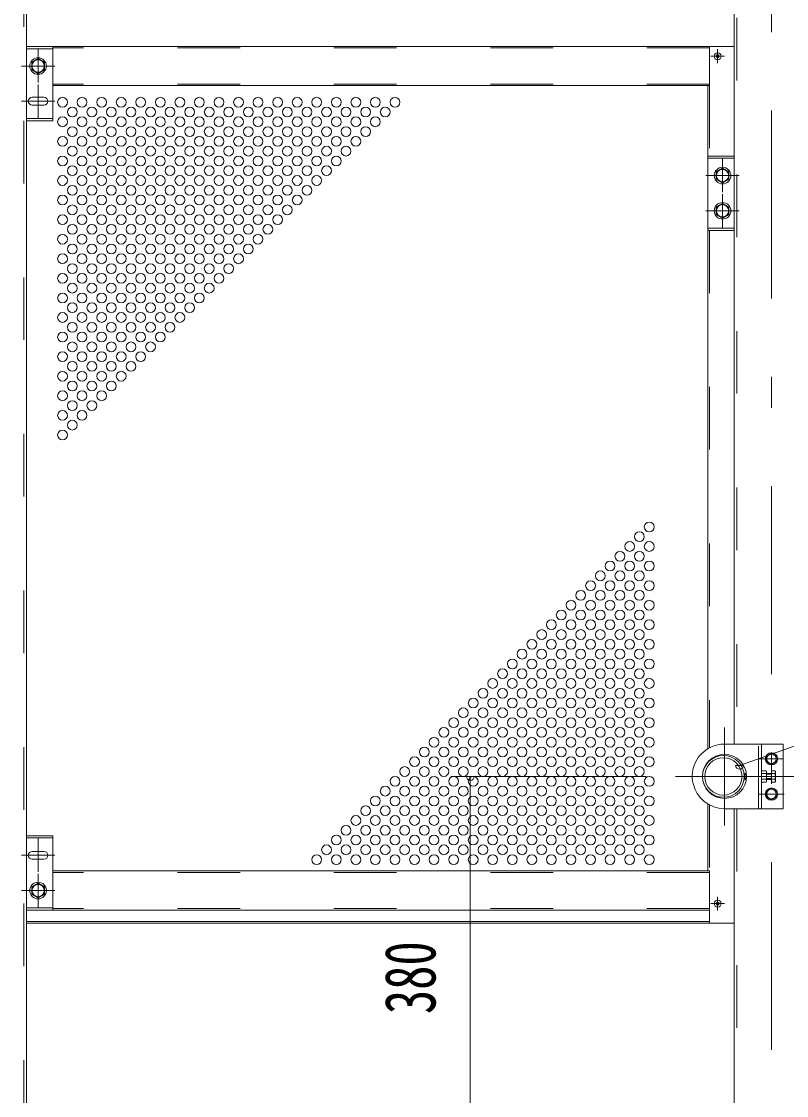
# Model space of a CAD drawing. Units: millimetres, scale not verified. Extents: x -23102 to 23102, y -10150 to 10150.
# Drawn here: x 16348 to 18304, y 1780 to 4524 of the extents above; entities that cross this region are included whole.
import ezdxf
from ezdxf.enums import TextEntityAlignment as Align

# ---------------------------------------------------------------- set-up
doc = ezdxf.new("R2010")
doc.units = ezdxf.units.MM
doc.header["$LTSCALE"] = 40
doc.linetypes.add('USER2', pattern=[10, 4, -6])
doc.linetypes.add('USER3', pattern=[24, 12, -5, 2, -5])
for name, color, linetype, lineweight in [('0-6_2-0BOLD', 7, 'Continuous', 18), ('0-7_2-1HIDDEN', 3, 'USER2', 18), ('0-8_2-2CENTER', 3, 'USER3', 18), ('0-9_2-4THIN', 4, 'Continuous', 18), ('0-A_2-5DIM', 3, 'Continuous', 18)]:
    doc.layers.add(name, color=color, linetype=linetype, lineweight=lineweight)
doc.styles.add('ＭＳ ゴシック', font='')
doc.styles.get('ＭＳ ゴシック').set_extended_font_data('MS Gothic')

msp = doc.modelspace()

# ---------------------------------------------------------------- linework, layer by layer
at = {"layer": '0-6_2-0BOLD'}
for p, q in [((18170.09, 6134.85), (18170.09, 2677.43)), ((16360.84, 1309.93), (16360.84, 5394.93)), ((18170.09, 4459.93), (16360.84, 4459.93)), ((16427.96, 4454.18), (16360.84, 4454.18)), ((16427.96, 4459.93), (16427.96, 4269.93)), ((18106.96, 4359.93), (18106.96, 4459.93)), ((16374.21, 4419.31), (16390.46, 4428.69)), ((16390.46, 4428.69), (16406.71, 4419.31)), ((16406.71, 4419.31), (16406.71, 4400.55)), ((18126.3, 4435.45), (18124.82, 4436.98)), ((18126.3, 4434.41), (18124.82, 4432.88)), ((18127.44, 4436.6), (18125.91, 4438.07)), ((18127.44, 4433.26), (18125.91, 4431.79)), ((18128.48, 4436.6), (18130.01, 4438.07)), ((18128.48, 4433.26), (18130.01, 4431.79)), ((18129.63, 4435.45), (18131.1, 4436.98)), ((18129.63, 4434.41), (18131.1, 4432.88)), ((18106.96, 4359.93), (16427.96, 4359.93)), ((18102.96, 4359.93), (18102.96, 2665.64)), ((16405.46, 4329.93), (16375.46, 4329.93)), ((16405.46, 4309.93), (16375.46, 4309.93)), ((16427.96, 4275.68), (16360.84, 4275.68)), ((16427.96, 4269.93), (16360.84, 4269.93)), ((18170.09, 4179.93), (18102.96, 4179.93)), ((18170.09, 4174.18), (18102.96, 4174.18)), ((18124.21, 4139.31), (18140.46, 4148.69)), ((18140.46, 4148.69), (18156.71, 4139.31)), ((18156.71, 4139.31), (18156.71, 4120.55)), ((18124.21, 4049.31), (18140.46, 4058.69)), ((18140.46, 4058.69), (18156.71, 4049.31)), ((18156.71, 4049.31), (18156.71, 4030.55)), ((18170.09, 3995.68), (18102.96, 3995.68)), ((18170.09, 3989.93), (18102.96, 3989.93)), ((18240.46, 2677.43), (18240.46, 2512.43)), ((18198.46, 2587.43), (18201.21, 2587.43)), ((18240.46, 2602.15), (18251.7, 2602.15)), ((18251.7, 2587.71), (18240.46, 2587.71)), ((18240.46, 2580.5), (18251.7, 2580.5)), ((18252.96, 2602.43), (18265.46, 2602.43)), ((18265.46, 2587.43), (18252.96, 2587.43)), ((18265.46, 2602.15), (18274.2, 2602.15)), ((18274.2, 2587.71), (18265.46, 2587.71)), ((18102.96, 2524.22), (18102.96, 2353.43)), ((18170.09, 2512.43), (18170.09, 1144.93)), ((16427.96, 2443.43), (16360.84, 2443.43)), ((16427.96, 2253.43), (16427.96, 2443.43)), ((16427.96, 2437.68), (16360.84, 2437.68)), ((16405.46, 2403.43), (16375.46, 2403.43)), ((16405.46, 2383.43), (16375.46, 2383.43)), ((16406.71, 2294.05), (16406.71, 2312.81)), ((16374.21, 2294.05), (16390.46, 2284.67)), ((16390.46, 2284.67), (16406.71, 2294.05)), ((16427.96, 2259.18), (16360.84, 2259.18)), ((18106.96, 2253.43), (16360.84, 2253.43)), ((18126.3, 2270.45), (18124.82, 2271.98)), ((18126.3, 2269.41), (18124.82, 2267.88)), ((18127.44, 2271.6), (18125.91, 2273.07)), ((18127.44, 2268.26), (18125.91, 2266.79)), ((18128.48, 2271.6), (18130.01, 2273.07)), ((18128.48, 2268.26), (18130.01, 2266.79)), ((18129.63, 2270.45), (18131.1, 2271.98)), ((18129.63, 2269.41), (18131.1, 2267.88)), ((18106.96, 2223.93), (16360.84, 2223.93)), ((18170.09, 2219.93), (16360.84, 2219.93))]:
    msp.add_line(p, q, dxfattribs=at)
for points in [[(16374.21, 4419.31), (16374.21, 4400.55), (16390.46, 4391.17), (16406.71, 4400.55)], [(18124.21, 4139.31), (18124.21, 4120.55), (18140.46, 4111.17), (18156.71, 4120.55)], [(18124.21, 4049.31), (18124.21, 4030.55), (18140.46, 4021.17), (18156.71, 4030.55)], [(18145.46, 2512.43), (18295.46, 2512.43), (18295.46, 2677.43), (18145.46, 2677.43)], [(18251.7, 2580.5), (18252.96, 2582.68), (18252.96, 2607.18), (18251.7, 2609.36), (18240.46, 2609.36)], [(18201.21, 2602.43), (18198.46, 2602.43), (18195.97, 2599.93), (18195.97, 2589.93), (18198.46, 2587.43), (18198.46, 2602.43)], [(16427.96, 2353.43), (18106.96, 2353.43), (18106.96, 2219.93)], [(16374.21, 2294.05), (16374.21, 2312.81), (16390.46, 2322.19), (16406.71, 2312.81)]]:
    msp.add_lwpolyline(points, dxfattribs=at)
for points in [[(18252.96, 2632.71), (18265.47, 2625.49), (18277.96, 2632.71), (18277.96, 2647.15), (18265.46, 2654.36), (18252.96, 2647.15)], [(18275.46, 2607.18), (18275.46, 2582.68), (18274.2, 2580.5), (18265.46, 2580.5), (18265.46, 2609.36), (18274.2, 2609.36)], [(18252.96, 2542.71), (18265.47, 2535.5), (18277.96, 2542.71), (18277.96, 2557.15), (18265.46, 2564.36), (18252.96, 2557.15)]]:
    msp.add_lwpolyline(points, close=True, dxfattribs=at)
for centre, radius in [((16390.46, 4409.93), 21.25), ((16390.46, 4409.93), 15.75), ((18127.96, 4434.93), 8.85), ((18140.46, 4129.93), 21.25), ((18140.46, 4129.93), 15.75), ((18140.46, 4039.93), 21.25), ((18140.46, 4039.93), 15.75), ((18145.46, 2594.93), 56.25), ((18142.59, 2594.93), 53.38), ((18142.59, 2594.93), 47.62), ((18265.46, 2639.93), 15.62), ((18265.46, 2639.93), 12.25), ((18265.46, 2549.93), 15.62), ((18265.46, 2549.93), 12.25), ((16390.46, 2303.43), 21.25), ((16390.46, 2303.43), 15.75), ((18127.96, 2269.93), 8.85)]:
    msp.add_circle(centre, radius, dxfattribs=at)
for centre, radius, start, end in [((18127.96, 4434.93), 3.75, 123.11206, 146.88794), ((18127.96, 4434.93), 3.75, 213.11206, 236.88794), ((18125.76, 4434.93), 0.75, 315.99959, 44.00041), ((18127.96, 4437.14), 0.75, 225.99959, 314.00041), ((18127.96, 4432.72), 0.75, 45.99959, 134.00041), ((18130.17, 4434.93), 0.75, 135.99959, 224.00041), ((18127.96, 4434.93), 3.75, 33.11206, 56.88794), ((18127.96, 4434.93), 3.75, 303.11206, 326.88794), ((16375.46, 4319.93), 10, 90, 270), ((16405.46, 4319.93), 10, 270, 90), ((18145.46, 2594.93), 82.5, 115.20626, 270), ((18145.46, 2594.93), 82.5, 90, 115.20626), ((18247.17, 2605.76), 5.79, 321.46857, 0), ((18231.69, 2594.93), 21.27, 340.17088, 19.83133), ((18247.17, 2584.1), 5.79, 0, 38.54623), ((18269.67, 2605.76), 5.79, 321.45377, 360), ((18254.19, 2594.93), 21.27, 340.16867, 19.82912), ((18269.67, 2584.1), 5.79, 0, 38.53143), ((16375.46, 2393.43), 10, 90, 270), ((16405.46, 2393.43), 10, 270, 90), ((18127.96, 2269.93), 3.75, 123.11206, 146.88794), ((18127.96, 2269.93), 3.75, 213.11206, 236.88794), ((18125.76, 2269.93), 0.75, 315.99959, 44.00041), ((18127.96, 2272.14), 0.75, 225.99959, 314.00041), ((18127.96, 2267.72), 0.75, 45.99959, 134.00041), ((18130.17, 2269.93), 0.75, 135.99959, 224.00041), ((18127.96, 2269.93), 3.75, 33.11206, 56.88794), ((18127.96, 2269.93), 3.75, 303.11206, 326.88794)]:
    msp.add_arc(centre, radius, start, end, dxfattribs=at)
at = {"layer": '0-7_2-1HIDDEN'}
for p, q in [((18177.09, 6132.9), (18177.09, 2677.43)), ((16353.84, 1309.93), (16353.84, 5394.93)), ((18106.96, 4455.93), (16427.96, 4455.93)), ((18106.96, 4363.93), (16427.96, 4363.93)), ((18106.96, 4359.93), (18106.96, 4179.93)), ((18106.96, 3989.93), (18106.96, 2667.89)), ((18232.46, 2512.43), (18232.46, 2677.43)), ((18106.96, 2521.97), (18106.96, 2353.43)), ((18177.09, 2512.43), (18177.09, 1144.93)), ((18106.96, 2349.43), (16427.96, 2349.43)), ((18106.96, 2257.43), (16427.96, 2257.43))]:
    msp.add_line(p, q, dxfattribs=at)
at = {"layer": '0-8_2-2CENTER'}
for p, q in [((18265.46, 6216.22), (18265.46, 831.8)), ((16390.46, 4452.43), (16390.46, 4367.43)), ((18127.96, 4452.63), (18127.96, 4417.23)), ((18110.26, 4434.93), (18145.66, 4434.93)), ((16432.96, 4409.93), (16347.96, 4409.93)), ((16390.46, 4362.43), (16390.46, 4277.43)), ((16432.96, 4319.93), (16347.96, 4319.93)), ((18140.46, 4172.43), (18140.46, 4087.43)), ((18182.96, 4129.93), (18097.96, 4129.93)), ((18140.46, 4082.43), (18140.46, 3997.43)), ((18182.96, 4039.93), (18097.96, 4039.93)), ((18145.46, 2469.93), (18145.46, 2719.93)), ((18234.21, 2639.93), (18296.71, 2639.93)), ((18345.46, 2594.93), (18020.47, 2594.93)), ((18298.35, 2549.93), (18234.21, 2549.93)), ((16390.46, 2350.93), (16390.46, 2435.93)), ((16432.96, 2393.43), (16347.96, 2393.43)), ((16390.46, 2260.93), (16390.46, 2345.93)), ((16432.96, 2303.43), (16347.96, 2303.43)), ((18127.96, 2287.63), (18127.96, 2252.23)), ((18110.26, 2269.93), (18145.66, 2269.93))]:
    msp.add_line(p, q, dxfattribs=at)
at = {"layer": '0-9_2-4THIN'}
for p, q in [((18201.45, 2600.43), (18196.46, 2600.43)), ((18196.46, 2589.43), (18201.45, 2589.43)), ((18252.96, 2600.43), (18265.46, 2600.43)), ((18265.46, 2589.43), (18252.96, 2589.43))]:
    msp.add_line(p, q, dxfattribs=at)
for centre in [(16452.95, 4317.43), (16502.95, 4317.43), (16552.95, 4317.43), (16602.95, 4317.43), (16652.95, 4317.43), (16702.95, 4317.43), (16752.95, 4317.43), (16802.95, 4317.43), (16852.95, 4317.43), (16902.95, 4317.43), (16952.95, 4317.43), (17002.95, 4317.43), (17052.95, 4317.43), (17102.95, 4317.43), (17152.95, 4317.43), (17202.95, 4317.43), (17252.95, 4317.43), (17302.95, 4317.43), (16477.95, 4292.43), (16527.95, 4292.43), (16577.95, 4292.43), (16627.95, 4292.43), (16677.95, 4292.43), (16727.95, 4292.43), (16777.95, 4292.43), (16827.95, 4292.43), (16877.95, 4292.43), (16927.95, 4292.43), (16977.95, 4292.43), (17027.95, 4292.43), (17077.95, 4292.43), (17127.95, 4292.43), (17177.95, 4292.43), (17227.95, 4292.43), (17277.95, 4292.43), (16452.95, 4267.43), (16477.95, 4242.43), (16502.95, 4267.43), (16527.95, 4242.43), (16552.95, 4267.43), (16577.95, 4242.43), (16602.95, 4267.43), (16627.95, 4242.43), (16652.95, 4267.43), (16677.95, 4242.43), (16702.95, 4267.43), (16727.95, 4242.43), (16752.95, 4267.43), (16777.95, 4242.43), (16802.95, 4267.43), (16827.95, 4242.43), (16852.95, 4267.43), (16877.95, 4242.43), (16902.95, 4267.43), (16927.95, 4242.43), (16952.95, 4267.43), (16977.95, 4242.43), (17002.95, 4267.43), (17027.95, 4242.43), (17052.95, 4267.43), (17077.95, 4242.43), (17102.95, 4267.43), (17127.95, 4242.43), (17152.95, 4267.43), (17177.95, 4242.43), (17202.95, 4267.43), (17227.95, 4242.43), (17252.95, 4267.43), (16452.95, 4217.43), (16502.95, 4217.43), (16552.95, 4217.43), (16602.95, 4217.43), (16652.95, 4217.43), (16702.95, 4217.43), (16752.95, 4217.43), (16802.95, 4217.43), (16852.95, 4217.43), (16902.95, 4217.43), (16952.95, 4217.43), (17002.95, 4217.43), (17052.95, 4217.43), (17102.95, 4217.43), (17152.95, 4217.43), (17202.95, 4217.43), (16477.95, 4192.43), (16527.95, 4192.43), (16577.95, 4192.43), (16627.95, 4192.43), (16677.95, 4192.43), (16727.95, 4192.43), (16777.95, 4192.43), (16827.95, 4192.43), (16877.95, 4192.43), (16927.95, 4192.43), (16977.95, 4192.43), (17027.95, 4192.43), (17077.95, 4192.43), (17127.95, 4192.43), (17177.95, 4192.43), (16452.95, 4167.43), (16502.95, 4167.43), (16552.95, 4167.43), (16602.95, 4167.43), (16652.95, 4167.43), (16702.95, 4167.43), (16752.95, 4167.43), (16802.95, 4167.43), (16852.95, 4167.43), (16902.95, 4167.43), (16952.95, 4167.43), (17002.95, 4167.43), (17052.95, 4167.43), (17102.95, 4167.43), (17152.95, 4167.43), (16477.95, 4142.43), (16527.95, 4142.43), (16577.95, 4142.43), (16627.95, 4142.43), (16677.95, 4142.43), (16727.95, 4142.43), (16777.95, 4142.43), (16827.95, 4142.43), (16877.95, 4142.43), (16927.95, 4142.43), (16977.95, 4142.43), (17027.95, 4142.43), (17077.95, 4142.43), (17127.95, 4142.43), (16452.95, 4117.43), (16502.95, 4117.43), (16552.95, 4117.43), (16602.95, 4117.43), (16652.95, 4117.43), (16702.95, 4117.43), (16752.95, 4117.43), (16802.95, 4117.43), (16852.95, 4117.43), (16902.95, 4117.43), (16952.95, 4117.43), (17002.95, 4117.43), (17052.95, 4117.43), (17102.95, 4117.43), (16477.95, 4092.43), (16527.95, 4092.43), (16577.95, 4092.43), (16627.95, 4092.43), (16677.95, 4092.43), (16727.95, 4092.43), (16777.95, 4092.43), (16827.95, 4092.43), (16877.95, 4092.43), (16927.95, 4092.43), (16977.95, 4092.43), (17027.95, 4092.43), (17077.95, 4092.43), (16452.95, 4067.43), (16502.95, 4067.43), (16552.95, 4067.43), (16602.95, 4067.43), (16652.95, 4067.43), (16702.95, 4067.43), (16752.95, 4067.43), (16802.95, 4067.43), (16852.95, 4067.43), (16902.95, 4067.43), (16952.95, 4067.43), (17002.95, 4067.43), (17052.95, 4067.43), (16477.95, 4042.43), (16527.95, 4042.43), (16577.95, 4042.43), (16627.95, 4042.43), (16677.95, 4042.43), (16727.95, 4042.43), (16777.95, 4042.43), (16827.95, 4042.43), (16877.95, 4042.43), (16927.95, 4042.43), (16977.95, 4042.43), (17027.95, 4042.43), (16452.95, 4017.43), (16502.95, 4017.43), (16552.95, 4017.43), (16602.95, 4017.43), (16652.95, 4017.43), (16702.95, 4017.43), (16752.95, 4017.43), (16802.95, 4017.43), (16852.95, 4017.43), (16902.95, 4017.43), (16952.95, 4017.43), (17002.95, 4017.43), (16452.95, 3967.43), (16477.95, 3992.43), (16502.95, 3967.43), (16527.95, 3992.43), (16552.95, 3967.43), (16577.95, 3992.43), (16602.95, 3967.43), (16627.95, 3992.43), (16652.95, 3967.43), (16677.95, 3992.43), (16702.95, 3967.43), (16727.95, 3992.43), (16752.95, 3967.43), (16777.95, 3992.43), (16802.95, 3967.43), (16827.95, 3992.43), (16852.95, 3967.43), (16877.95, 3992.43), (16902.95, 3967.43), (16927.95, 3992.43), (16952.95, 3967.43), (16977.95, 3992.43), (16477.95, 3942.43), (16527.95, 3942.43), (16577.95, 3942.43), (16627.95, 3942.43), (16677.95, 3942.43), (16727.95, 3942.43), (16777.95, 3942.43), (16827.95, 3942.43), (16877.95, 3942.43), (16927.95, 3942.43), (16452.95, 3917.43), (16502.95, 3917.43), (16552.95, 3917.43), (16602.95, 3917.43), (16652.95, 3917.43), (16702.95, 3917.43), (16752.95, 3917.43), (16802.95, 3917.43), (16852.95, 3917.43), (16902.95, 3917.43), (16477.95, 3892.43), (16527.95, 3892.43), (16577.95, 3892.43), (16627.95, 3892.43), (16677.95, 3892.43), (16727.95, 3892.43), (16777.95, 3892.43), (16827.95, 3892.43), (16877.95, 3892.43), (16452.95, 3867.43), (16502.95, 3867.43), (16552.95, 3867.43), (16602.95, 3867.43), (16652.95, 3867.43), (16702.95, 3867.43), (16752.95, 3867.43), (16802.95, 3867.43), (16852.95, 3867.43), (16477.95, 3842.43), (16527.95, 3842.43), (16577.95, 3842.43), (16627.95, 3842.43), (16677.95, 3842.43), (16727.95, 3842.43), (16777.95, 3842.43), (16827.95, 3842.43), (16452.95, 3817.43), (16502.95, 3817.43), (16552.95, 3817.43), (16602.95, 3817.43), (16652.95, 3817.43), (16702.95, 3817.43), (16752.95, 3817.43), (16802.95, 3817.43), (16477.95, 3792.43), (16527.95, 3792.43), (16577.95, 3792.43), (16627.95, 3792.43), (16677.95, 3792.43), (16727.95, 3792.43), (16777.95, 3792.43), (16452.95, 3767.43), (16502.95, 3767.43), (16552.95, 3767.43), (16602.95, 3767.43), (16652.95, 3767.43), (16702.95, 3767.43), (16752.95, 3767.43), (16477.95, 3742.43), (16527.95, 3742.43), (16577.95, 3742.43), (16627.95, 3742.43), (16677.95, 3742.43), (16727.95, 3742.43), (16452.95, 3717.43), (16477.95, 3692.43), (16502.95, 3717.43), (16527.95, 3692.43), (16552.95, 3717.43), (16577.95, 3692.43), (16602.95, 3717.43), (16627.95, 3692.43), (16652.95, 3717.43), (16677.95, 3692.43), (16702.95, 3717.43), (16452.95, 3667.43), (16502.95, 3667.43), (16552.95, 3667.43), (16602.95, 3667.43), (16652.95, 3667.43), (16477.95, 3642.43), (16527.95, 3642.43), (16577.95, 3642.43), (16627.95, 3642.43), (16452.95, 3617.43), (16502.95, 3617.43), (16552.95, 3617.43), (16602.95, 3617.43), (16477.95, 3592.43), (16527.95, 3592.43), (16577.95, 3592.43), (16452.95, 3567.43), (16502.95, 3567.43), (16552.95, 3567.43), (16477.95, 3542.43), (16527.95, 3542.43), (16452.95, 3517.43), (16502.95, 3517.43), (16477.95, 3492.43), (16452.95, 3467.43), (17952.95, 3232.43), (17927.95, 3207.43), (17902.95, 3182.43), (17952.95, 3182.43), (17877.95, 3157.43), (17927.95, 3157.43), (17852.95, 3132.43), (17902.95, 3132.43), (17952.95, 3132.43), (17827.95, 3107.43), (17877.95, 3107.43), (17927.95, 3107.43), (17802.95, 3082.43), (17852.95, 3082.43), (17902.95, 3082.43), (17952.95, 3082.43), (17777.95, 3057.43), (17827.95, 3057.43), (17877.95, 3057.43), (17927.95, 3057.43), (17727.95, 3007.43), (17752.95, 3032.43), (17777.95, 3007.43), (17802.95, 3032.43), (17827.95, 3007.43), (17852.95, 3032.43), (17877.95, 3007.43), (17902.95, 3032.43), (17927.95, 3007.43), (17952.95, 3032.43), (17702.95, 2982.43), (17752.95, 2982.43), (17802.95, 2982.43), (17852.95, 2982.43), (17902.95, 2982.43), (17952.95, 2982.43), (17677.95, 2957.43), (17727.95, 2957.43), (17777.95, 2957.43), (17827.95, 2957.43), (17877.95, 2957.43), (17927.95, 2957.43), (17652.95, 2932.43), (17702.95, 2932.43), (17752.95, 2932.43), (17802.95, 2932.43), (17852.95, 2932.43), (17902.95, 2932.43), (17952.95, 2932.43), (17627.95, 2907.43), (17677.95, 2907.43), (17727.95, 2907.43), (17777.95, 2907.43), (17827.95, 2907.43), (17877.95, 2907.43), (17927.95, 2907.43), (17602.95, 2882.43), (17652.95, 2882.43), (17702.95, 2882.43), (17752.95, 2882.43), (17802.95, 2882.43), (17852.95, 2882.43), (17902.95, 2882.43), (17952.95, 2882.43), (17577.95, 2857.43), (17627.95, 2857.43), (17677.95, 2857.43), (17727.95, 2857.43), (17777.95, 2857.43), (17827.95, 2857.43), (17877.95, 2857.43), (17927.95, 2857.43), (17552.95, 2832.43), (17602.95, 2832.43), (17652.95, 2832.43), (17702.95, 2832.43), (17752.95, 2832.43), (17802.95, 2832.43), (17852.95, 2832.43), (17902.95, 2832.43), (17952.95, 2832.43), (17527.95, 2807.43), (17577.95, 2807.43), (17627.95, 2807.43), (17677.95, 2807.43), (17727.95, 2807.43), (17777.95, 2807.43), (17827.95, 2807.43), (17877.95, 2807.43), (17927.95, 2807.43), (17502.95, 2782.43), (17552.95, 2782.43), (17602.95, 2782.43), (17652.95, 2782.43), (17702.95, 2782.43), (17752.95, 2782.43), (17802.95, 2782.43), (17852.95, 2782.43), (17902.95, 2782.43), (17952.95, 2782.43), (17452.95, 2732.43), (17477.95, 2757.43), (17502.95, 2732.43), (17527.95, 2757.43), (17552.95, 2732.43), (17577.95, 2757.43), (17602.95, 2732.43), (17627.95, 2757.43), (17652.95, 2732.43), (17677.95, 2757.43), (17702.95, 2732.43), (17727.95, 2757.43), (17752.95, 2732.43), (17777.95, 2757.43), (17802.95, 2732.43), (17827.95, 2757.43), (17852.95, 2732.43), (17877.95, 2757.43), (17902.95, 2732.43), (17927.95, 2757.43), (17952.95, 2732.43), (17427.95, 2707.43), (17477.95, 2707.43), (17527.95, 2707.43), (17577.95, 2707.43), (17627.95, 2707.43), (17677.95, 2707.43), (17727.95, 2707.43), (17777.95, 2707.43), (17827.95, 2707.43), (17877.95, 2707.43), (17927.95, 2707.43), (17402.95, 2682.43), (17452.95, 2682.43), (17502.95, 2682.43), (17552.95, 2682.43), (17602.95, 2682.43), (17652.95, 2682.43), (17702.95, 2682.43), (17752.95, 2682.43), (17802.95, 2682.43), (17852.95, 2682.43), (17902.95, 2682.43), (17952.95, 2682.43), (17377.95, 2657.43), (17427.95, 2657.43), (17477.95, 2657.43), (17527.95, 2657.43), (17577.95, 2657.43), (17627.95, 2657.43), (17677.95, 2657.43), (17727.95, 2657.43), (17777.95, 2657.43), (17827.95, 2657.43), (17877.95, 2657.43), (17927.95, 2657.43), (17352.95, 2632.43), (17402.95, 2632.43), (17452.95, 2632.43), (17502.95, 2632.43), (17552.95, 2632.43), (17602.95, 2632.43), (17652.95, 2632.43), (17702.95, 2632.43), (17752.95, 2632.43), (17802.95, 2632.43), (17852.95, 2632.43), (17902.95, 2632.43), (17952.95, 2632.43), (17327.95, 2607.43), (17377.95, 2607.43), (17427.95, 2607.43), (17477.95, 2607.43), (17527.95, 2607.43), (17577.95, 2607.43), (17627.95, 2607.43), (17677.95, 2607.43), (17727.95, 2607.43), (17777.95, 2607.43), (17827.95, 2607.43), (17877.95, 2607.43), (17927.95, 2607.43), (17302.95, 2582.43), (17352.95, 2582.43), (17402.95, 2582.43), (17452.95, 2582.43), (17502.95, 2582.43), (17552.95, 2582.43), (17602.95, 2582.43), (17652.95, 2582.43), (17702.95, 2582.43), (17752.95, 2582.43), (17802.95, 2582.43), (17852.95, 2582.43), (17902.95, 2582.43), (17952.95, 2582.43), (17277.95, 2557.43), (17327.95, 2557.43), (17377.95, 2557.43), (17427.95, 2557.43), (17477.95, 2557.43), (17527.95, 2557.43), (17577.95, 2557.43), (17627.95, 2557.43), (17677.95, 2557.43), (17727.95, 2557.43), (17777.95, 2557.43), (17827.95, 2557.43), (17877.95, 2557.43), (17927.95, 2557.43), (17252.95, 2532.43), (17302.95, 2532.43), (17352.95, 2532.43), (17402.95, 2532.43), (17452.95, 2532.43), (17502.95, 2532.43), (17552.95, 2532.43), (17602.95, 2532.43), (17652.95, 2532.43), (17702.95, 2532.43), (17752.95, 2532.43), (17802.95, 2532.43), (17852.95, 2532.43), (17902.95, 2532.43), (17952.95, 2532.43), (17227.95, 2507.43), (17277.95, 2507.43), (17327.95, 2507.43), (17377.95, 2507.43), (17427.95, 2507.43), (17477.95, 2507.43), (17527.95, 2507.43), (17577.95, 2507.43), (17627.95, 2507.43), (17677.95, 2507.43), (17727.95, 2507.43), (17777.95, 2507.43), (17827.95, 2507.43), (17877.95, 2507.43), (17927.95, 2507.43), (17177.95, 2457.43), (17202.95, 2482.43), (17227.95, 2457.43), (17252.95, 2482.43), (17277.95, 2457.43), (17302.95, 2482.43), (17327.95, 2457.43), (17352.95, 2482.43), (17377.95, 2457.43), (17402.95, 2482.43), (17427.95, 2457.43), (17452.95, 2482.43), (17477.95, 2457.43), (17502.95, 2482.43), (17527.95, 2457.43), (17552.95, 2482.43), (17577.95, 2457.43), (17602.95, 2482.43), (17627.95, 2457.43), (17652.95, 2482.43), (17677.95, 2457.43), (17702.95, 2482.43), (17727.95, 2457.43), (17752.95, 2482.43), (17777.95, 2457.43), (17802.95, 2482.43), (17827.95, 2457.43), (17852.95, 2482.43), (17877.95, 2457.43), (17902.95, 2482.43), (17927.95, 2457.43), (17952.95, 2482.43), (17152.95, 2432.43), (17202.95, 2432.43), (17252.95, 2432.43), (17302.95, 2432.43), (17352.95, 2432.43), (17402.95, 2432.43), (17452.95, 2432.43), (17502.95, 2432.43), (17552.95, 2432.43), (17602.95, 2432.43), (17652.95, 2432.43), (17702.95, 2432.43), (17752.95, 2432.43), (17802.95, 2432.43), (17852.95, 2432.43), (17902.95, 2432.43), (17952.95, 2432.43), (17127.95, 2407.43), (17177.95, 2407.43), (17227.95, 2407.43), (17277.95, 2407.43), (17327.95, 2407.43), (17377.95, 2407.43), (17427.95, 2407.43), (17477.95, 2407.43), (17527.95, 2407.43), (17577.95, 2407.43), (17627.95, 2407.43), (17677.95, 2407.43), (17727.95, 2407.43), (17777.95, 2407.43), (17827.95, 2407.43), (17877.95, 2407.43), (17927.95, 2407.43), (17102.95, 2382.43), (17152.95, 2382.43), (17202.95, 2382.43), (17252.95, 2382.43), (17302.95, 2382.43), (17352.95, 2382.43), (17402.95, 2382.43), (17452.95, 2382.43), (17502.95, 2382.43), (17552.95, 2382.43), (17602.95, 2382.43), (17652.95, 2382.43), (17702.95, 2382.43), (17752.95, 2382.43), (17802.95, 2382.43), (17852.95, 2382.43), (17902.95, 2382.43), (17952.95, 2382.43)]:
    msp.add_circle(centre, 12.5, dxfattribs=at)
at = {"layer": '0-A_2-5DIM'}
for p, q in [((20446.03, 3416.61), (18183.86, 2623.24)), ((18193.86, 2623.25), (18173.86, 2623.25)), ((17945.46, 2594.93), (17445.47, 2594.93)), ((17505.46, 2594.93), (17485.46, 2594.93)), ((17495.46, 1644.93), (17495.46, 2594.93)), ((17495.46, 2469.93), (17495.46, 1644.93))]:
    msp.add_line(p, q, dxfattribs=at)
for centre in [(18183.86, 2623.25), (17495.46, 2594.93)]:
    msp.add_arc(centre, 10, 180, 0, dxfattribs=at)

# ---------------------------------------------------------------- texts
at = {"layer": '0-A_2-5DIM', "color": 7, "style": 'ＭＳ ゴシック', "width": 0.7}
msp.add_text('380', height=130.2, rotation=90, dxfattribs=at).set_placement((17445.46, 1987.77), align=Align.BOTTOM_LEFT)

doc.saveas('drawing.dxf')
